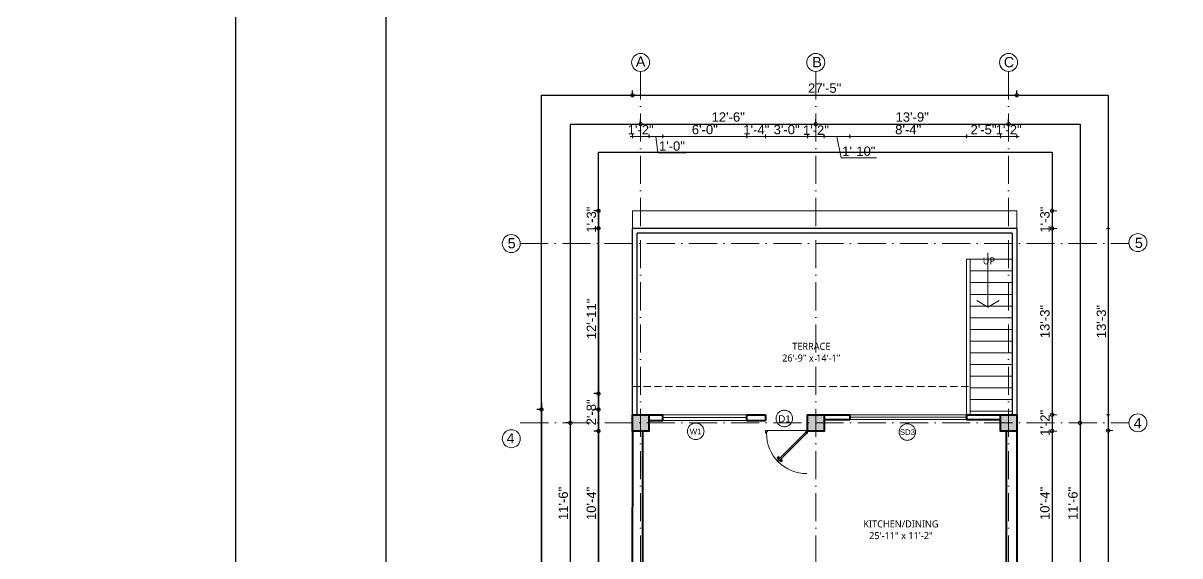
# Model space of a CAD drawing. Header units: inches. Extents: x -71 to 2682309, y -3332 to 801571.
# Drawn here: x 2667344 to 2668334, y 797635 to 798091 of the extents above; entities that cross this region are included whole.
import ezdxf

# ---------------------------------------------------------------- set-up
doc = ezdxf.new("R2010")
doc.units = ezdxf.units.IN
doc.header["$MEASUREMENT"] = 0
doc.header["$PDMODE"] = 99
for name, pattern in [('ACAD_ISO04W100', [30, 24, -3, 0, -3]), ('ACAD_ISO10W100', [18, 12, -3, 0, -3]), ('HIDDEN2', [0.1875, 0.125, -0.0625]), ('SOLID', [0])]:
    doc.linetypes.add(name, pattern=pattern)
for name, color, linetype, lineweight in [('BORDER', 5, 'Continuous', 60), ('CENTER  LINE RA', 10, 'ACAD_ISO04W100', 18), ('CONC. OUTLINE RA', 150, 'Continuous', 40), ('dimension EA', 251, 'Continuous', 5), ('ele 4', 114, 'Continuous', 9), ('ELE2 RA', 130, 'Continuous', 20), ('Hatch', 254, 'Continuous', 9), ('HATCH RA', 8, 'Continuous', 9), ('Overhang EA', 164, 'HIDDEN2', 5), ('PUERTAS', 7, 'Continuous', 13), ('STAIR PLAN AND ELEV RA', 124, 'Continuous', 20), ('TEXT RA', 254, 'Continuous', 20), ('TEXTURE EA', 8, 'ACAD_ISO10W100', 9), ('wall EA', 24, 'Continuous', 40), ('WALL__HALF_NEW', 42, 'Continuous', 30), ('Win EA', 114, 'Continuous', 5)]:
    doc.layers.add(name, color=color, linetype=linetype, lineweight=lineweight)
for name, color, linetype in [('HACTH', 7, 'Continuous'), ('lettring', 7, 'Continuous'), ('text EA', 7, 'Continuous')]:
    doc.layers.add(name, color=color, linetype=linetype)
doc.styles.add('DIM 8', font='arial.ttf', dxfattribs={"height": 8})
doc.styles.add('EAPL', font='arial.ttf', dxfattribs={"height": 8})
doc.styles.get("Standard").update_dxf_attribs({"font": 'arial.ttf'})
doc.dimstyles.new('Copy of DIM 8', dxfattribs={"dimtxt": 8, "dimasz": 1, "dimexe": 6, "dimexo": 18, "dimgap": 1.6875, "dimtad": 1, "dimdec": 0, "dimzin": 3, "dimdsep": 46, "dimlunit": 4, "dimtxsty": 'DIM 8', "dimblk": 'dot 2', "dimcen": 0.09375, "dimse1": 1, "dimse2": 1, "dimclrd": 1, "dimclre": 1, "dimclrt": 256, "dimadec": 0, "dimazin": 0, "dimtfac": 0.75, "dimtdec": 0, "dimtix": 1, "dimtmove": 1, "dimatfit": 3, "dimldrblk": 'DOT', "dimfxl": 1, "dimtolj": 1, "dimtzin": 0, "dimlwd": 9, "dimlwe": 9, "dimarcsym": 0})
doc.dimstyles.new('EA Copy of 1-8', dxfattribs={"dimtxt": 8, "dimasz": 6, "dimexe": 4, "dimexo": 6, "dimgap": 2, "dimtad": 1, "dimdec": 0, "dimzin": 0, "dimdsep": 46, "dimlunit": 3, "dimtxsty": 'EAPL', "dimblk": 'DOTSMALL', "dimcen": -0.09, "dimdle": 6, "dimclrd": 256, "dimclre": 256, "dimclrt": 256, "dimadec": 0, "dimazin": 0, "dimtfac": 8, "dimtdec": 0, "dimtix": 1, "dimtmove": 0, "dimatfit": 3, "dimldrblk": 'OPEN30', "dimfxl": 1, "dimfxlon": 1, "dimtolj": 1, "dimtzin": 0, "dimlwd": -1, "dimlwe": -1, "dimarcsym": 0})

# ---------------------------------------------------------------- blocks, each defined once
blk = doc.blocks.new('dot1')
at = {"layer": 'Hatch'}
h = blk.add_hatch(color=256, dxfattribs=at)
edge = h.paths.add_edge_path()
edge.add_arc((0, 0), 1, 0, 360)
for p, q in [((3, 0), (-3, 0)), ((0, 3), (0, -3))]:
    blk.add_line(p, q, dxfattribs=at)
blk.add_circle((0, 0), 1, dxfattribs=at)
blk = doc.blocks.new('dot 2')
at = {"layer": 'Hatch', "xscale": 0.5, "yscale": 0.5, "zscale": 0.5}
blk.add_blockref('dot1', (0, 0), dxfattribs=at)
blk = doc.blocks.new('*D1207')
at = {"layer": 'Defpoints', "color": 0, "transparency": 16777216}
for p in [(0, 797733.38), (0, 797733.38), (2670031.36, 797619.38)]:
    blk.add_point(p, dxfattribs=at)
at = {"layer": 'lettring', "color": 1, "lineweight": 9, "transparency": 16777216}
blk.add_line((0, 797620.38), (0, 797732.38), dxfattribs=at)
for p, rotation in [((0, 797733.38), 90), ((0, 797619.38), 270)]:
    blk.add_blockref('dot 2', p, dxfattribs=dict(at, rotation=rotation))
at = {"layer": 'lettring', "transparency": 16777216, "insert": (-5.77, 797676.38), "char_height": 8, "attachment_point": 5, "rotation": 90, "style": 'DIM 8'}
blk.add_mtext('\\A1;9\'-6"', dxfattribs=at)
blk = doc.blocks.new('_Dot')
at = {"color": 0, "linetype": 'ByBlock', "lineweight": -2}
blk.add_line((-0.5, 0), (-1, 0), dxfattribs=at)
at = {"color": 0, "linetype": 'ByBlock', "const_width": 0.5}
blk.add_lwpolyline([(-0.25, 0, 1), (0.25, 0, 1)], format="xyb", close=True, dxfattribs=at)
blk = doc.blocks.new('*D1208')
at = {"layer": 'Defpoints', "color": 0, "transparency": 16777216}
for p in [(0, 797847.38), (2670031.36, 797847.38), (0, 797733.38)]:
    blk.add_point(p, dxfattribs=at)
at = {"layer": 'lettring', "color": 1, "lineweight": 9, "transparency": 16777216}
blk.add_line((0, 797734.38), (0, 797846.38), dxfattribs=at)
for p, rotation in [((0, 797847.38), 90), ((0, 797733.38), 270)]:
    blk.add_blockref('dot 2', p, dxfattribs=dict(at, rotation=rotation))
at = {"layer": 'lettring', "transparency": 16777216, "insert": (-5.77, 797790.38), "char_height": 8, "attachment_point": 5, "rotation": 90, "style": 'DIM 8'}
blk.add_mtext('\\A1;9\'-6"', dxfattribs=at)
blk = doc.blocks.new('COLUMN')
at = {"layer": 'HACTH', "lineweight": 30, "transparency": 33554541}
h = blk.add_hatch(color=256, dxfattribs=at)
h.dxf.hatch_style = 1
h.paths.add_polyline_path([(2659104.19, 784576.38), (2659090.19, 784576.38), (2659090.19, 784562.38), (2659104.19, 784562.38)])
at = {"layer": 'CONC. OUTLINE RA'}
blk.add_lwpolyline([(2659090.19, 784576.38), (2659104.19, 784576.38), (2659104.19, 784562.38), (2659090.19, 784562.38)], close=True, dxfattribs=at)
blk = doc.blocks.new('3ft')
at = {"layer": 'PUERTAS', "color": 6}
for p, q in [((1.01, 2.52), (25.23, 26.74)), ((26.05, 25.92), (1.77, 1.64)), ((26.05, 25.92), (25.23, 26.74)), ((0, 2.4), (0, 0)), ((0.72, 2.4), (0, 2.4)), ((1.6, 0), (0, 0)), ((0.72, 1.52), (0.72, 2.44)), ((0.8, 1.52), (0.72, 1.52)), ((0.8, 1.52), (0.8, 2.41)), ((0.8, 1.2), (0.8, 1.52)), ((1.6, 1.2), (0.8, 1.2)), ((1.57, 1.84), (0.94, 2.47)), ((1.63, 1.89), (0.97, 2.55)), ((1.63, 1.89), (1.57, 1.84)), ((1.77, 1.64), (1.57, 1.84)), ((1.6, 0), (1.6, 1.2)), ((34.4, 0), (34.4, 1.2)), ((34.4, 1.2), (35.2, 1.2)), ((34.4, 0), (36, 0)), ((35.2, 1.2), (35.2, 2.4)), ((35.2, 2.4), (36, 2.4)), ((36, 0), (36, 2.4))]:
    blk.add_line(p, q, dxfattribs=at)
at = {"layer": 'PUERTAS', "color": 8}
for p, q in [((22.57, 24.94), (21.65, 25.68)), ((22.63, 24.99), (21.69, 25.75)), ((22.74, 25.1), (21.84, 25.9)), ((22.13, 26.28), (21.98, 26.13)), ((22.88, 25.24), (22.01, 26.06)), ((22.13, 26.28), (22.27, 26.42)), ((22.29, 26.41), (22.27, 26.42)), ((23.16, 25.52), (22.34, 26.39)), ((23.3, 25.66), (22.5, 26.56)), ((23.41, 25.77), (22.65, 26.71)), ((22.69, 24.32), (23.02, 24.83)), ((23.46, 25.83), (22.72, 26.75)), ((22.95, 24.96), (22.84, 25.07)), ((22.98, 24.99), (22.86, 25.1)), ((23.03, 25.04), (22.91, 25.15)), ((22.91, 24.53), (23.1, 24.91)), ((23.11, 25.12), (22.99, 25.23)), ((23.13, 24.76), (23.18, 24.99)), ((23.28, 25.3), (23.17, 25.41)), ((23.36, 25.37), (23.25, 25.49)), ((23.31, 24.94), (23.28, 25.08)), ((23.41, 25.43), (23.3, 25.54)), ((23.46, 25.09), (23.32, 25.13)), ((23.44, 25.45), (23.33, 25.56)), ((23.64, 25.27), (23.41, 25.22)), ((23.87, 25.49), (23.49, 25.3)), ((24.08, 25.71), (23.57, 25.38)), ((23.63, 23.38), (24.14, 23.72)), ((23.84, 23.6), (24.22, 23.79)), ((24.07, 23.82), (24.3, 23.88)), ((24.25, 24), (24.39, 23.97)), ((24.25, 23.26), (24.99, 22.34)), ((24.27, 23.64), (24.38, 23.53)), ((24.3, 23.67), (24.41, 23.56)), ((24.3, 23.32), (25.06, 22.38)), ((24.35, 23.72), (24.46, 23.61)), ((24.4, 24.15), (24.43, 24.01)), ((24.41, 23.43), (25.2, 22.53)), ((24.43, 23.8), (24.54, 23.69)), ((24.58, 24.33), (24.52, 24.1)), ((24.55, 23.57), (25.37, 22.7)), ((24.6, 23.97), (24.72, 23.86)), ((24.8, 24.56), (24.61, 24.18)), ((25.02, 24.77), (24.68, 24.26)), ((24.68, 24.05), (24.79, 23.94)), ((24.73, 24.1), (24.85, 23.99)), ((24.76, 24.13), (24.87, 24.02)), ((24.83, 23.85), (25.7, 23.03)), ((24.97, 23.99), (25.87, 23.2)), ((25.08, 24.1), (26.02, 23.34)), ((25.14, 24.15), (26.06, 23.41)), ((25.58, 22.82), (25.43, 22.67)), ((25.58, 22.82), (25.73, 22.97)), ((25.72, 22.98), (25.73, 22.97)), ((0, 0), (36, 0))]:
    blk.add_line(p, q, dxfattribs=at)
at = {"layer": 'PUERTAS', "color": 1}
for p, q in [((21.67, 25.73), (22.17, 26.23)), ((22.49, 24.95), (21.67, 25.61)), ((21.7, 25.82), (22.14, 26.26)), ((21.73, 25.79), (21.7, 25.82)), ((22.58, 26.7), (22.14, 26.26)), ((22.67, 26.73), (22.17, 26.23)), ((22.61, 26.67), (22.58, 26.7)), ((22.6, 24.96), (23.02, 25.38)), ((22.61, 24.25), (22.92, 24.72)), ((22.62, 24.13), (22.61, 24.14)), ((22.7, 25.07), (22.71, 25.06)), ((23.45, 25.91), (22.79, 26.73)), ((22.82, 25.06), (23.08, 25.32)), ((22.94, 24.95), (22.83, 25.07)), ((22.92, 24.72), (22.92, 24.72)), ((22.93, 24.94), (23.19, 25.21)), ((22.93, 24.84), (22.93, 24.83)), ((23.44, 25.81), (23.02, 25.38)), ((23.34, 25.58), (23.08, 25.32)), ((23.46, 25.47), (23.19, 25.21)), ((23.33, 25.7), (23.34, 25.69)), ((23.45, 25.46), (23.33, 25.57)), ((23.44, 23.31), (23.45, 23.3)), ((23.56, 23.3), (24.03, 23.61)), ((23.57, 25.47), (23.57, 25.47)), ((24.15, 25.79), (23.68, 25.48)), ((23.68, 25.48), (23.68, 25.48)), ((24.03, 23.61), (24.03, 23.62)), ((24.14, 23.62), (24.14, 23.62)), ((24.25, 23.62), (24.51, 23.89)), ((24.27, 25.78), (24.26, 25.79)), ((24.26, 23.29), (24.69, 23.71)), ((24.26, 23.63), (24.37, 23.52)), ((24.26, 23.18), (24.92, 22.37)), ((24.37, 23.52), (24.63, 23.77)), ((24.37, 23.4), (24.37, 23.4)), ((24.78, 24.15), (24.51, 23.89)), ((24.89, 24.03), (24.63, 23.77)), ((25.11, 24.14), (24.69, 23.71)), ((24.77, 24.14), (24.88, 24.03)), ((24.79, 24.38), (24.78, 24.37)), ((24.78, 24.26), (24.78, 24.26)), ((25.1, 24.84), (24.79, 24.38)), ((25, 24.03), (25, 24.03)), ((25.04, 22.36), (25.54, 22.86)), ((25.09, 24.96), (25.1, 24.95)), ((25.1, 22.42), (25.13, 22.39)), ((25.13, 22.39), (25.57, 22.83)), ((25.22, 24.14), (26.03, 23.48)), ((26.04, 23.37), (25.54, 22.86)), ((26.01, 23.27), (25.57, 22.83)), ((25.98, 23.3), (26.01, 23.27))]:
    blk.add_line(p, q, dxfattribs=at)
at = {"layer": 'PUERTAS', "color": 2}
for p, q in [((21.99, 26.11), (21.98, 26.13)), ((25.42, 22.68), (25.43, 22.67))]:
    blk.add_line(p, q, dxfattribs=at)
at = {"layer": 'PUERTAS', "color": 6}
for radius in [0.155, 0.0752]:
    blk.add_circle((0.82, 2.56), radius, dxfattribs=at)
blk.add_arc((0.82, 2.56), 34.38, 359.72845, 90.03333, dxfattribs=at)
at = {"layer": 'PUERTAS', "color": 1}
for centre, start, end in [((22.54, 25.01), 231.07637, 315), ((22.67, 24.2), 135, 225), ((22.73, 26.68), 38.92363, 135), ((22.77, 25.12), 225, 315), ((22.99, 24.89), 135, 219.74275), ((22.87, 24.78), 315, 39.74275), ((23.28, 25.63), 315, 45), ((23.39, 25.86), 315, 38.92363), ((23.51, 23.36), 225, 315), ((23.51, 25.41), 50.25725, 135), ((23.62, 25.53), 230.25725, 315), ((24.09, 23.56), 50.25725, 135), ((24.2, 23.68), 230.25725, 315), ((24.2, 25.73), 45, 135), ((24.32, 23.23), 135, 218.92363), ((24.42, 23.46), 135, 225), ((24.84, 24.31), 135, 219.74275), ((24.72, 24.21), 315, 39.74275), ((24.94, 23.98), 45, 135), ((24.98, 22.42), 218.92363, 315), ((25.04, 24.89), 315, 45), ((25.17, 24.08), 51.07637, 135), ((25.98, 23.42), 315, 51.07637)]:
    blk.add_arc(centre, 0.08, start, end, dxfattribs=at)
blk = doc.blocks.new('*U327')
at = {"color": 3, "xscale": -1}
blk.add_blockref('3ft', (42, 0), dxfattribs=at)
blk = doc.blocks.new('_DotSmall')
at = {"color": 0, "linetype": 'ByBlock', "const_width": 0.5}
blk.add_lwpolyline([(-0.0625, 0, 1), (0.0625, 0, 1)], format="xyb", close=True, dxfattribs=at)
blk = doc.blocks.new('*D1297')
at = {"layer": 'Defpoints', "color": 0, "transparency": 16777216}
for p in [(2668194.31, 797748.51), (2668194.31, 797610.51), (2668248.45, 797610.51)]:
    blk.add_point(p, dxfattribs=at)
at = {"layer": 'dimension EA', "transparency": 16777216}
for p, q in [((2668248.45, 797754.51), (2668248.45, 797604.51)), ((2668247.45, 797748.51), (2668252.45, 797748.51)), ((2668247.45, 797610.51), (2668252.45, 797610.51))]:
    blk.add_line(p, q, dxfattribs=at)
at = {"layer": 'dimension EA', "transparency": 16777216, "xscale": 6, "yscale": 6, "zscale": 6}
for p, rotation in [((2668248.45, 797748.51), 90), ((2668248.45, 797610.51), 270)]:
    blk.add_blockref('_DotSmall', p, dxfattribs=dict(at, rotation=rotation))
at = {"layer": 'dimension EA', "transparency": 16777216, "insert": (2668242.36, 797679.51), "char_height": 8, "attachment_point": 5, "rotation": 90, "style": 'EAPL'}
blk.add_mtext('\\A1;11\'-6"', dxfattribs=at)
blk = doc.blocks.new('_Open30')
at = {"color": 0, "linetype": 'ByBlock', "lineweight": -2}
for p, q in [((-1, 0.27), (0, 0)), ((0, 0), (-1, -0.27)), ((0, 0), (-1, 0))]:
    blk.add_line(p, q, dxfattribs=at)
blk = doc.blocks.new('*D1287')
at = {"layer": 'Defpoints', "color": 0, "transparency": 16777216}
for p in [(2668194.31, 797741.95), (2668194.31, 797304.58), (2668272.45, 797304.58)]:
    blk.add_point(p, dxfattribs=at)
at = {"layer": 'dimension EA', "transparency": 16777216}
for p, q in [((2668272.45, 797747.95), (2668272.45, 797298.58)), ((2668271.45, 797741.95), (2668276.45, 797741.95)), ((2668271.45, 797304.58), (2668276.45, 797304.58))]:
    blk.add_line(p, q, dxfattribs=at)
at = {"layer": 'dimension EA', "transparency": 16777216, "xscale": 6, "yscale": 6, "zscale": 6}
for p, rotation in [((2668272.45, 797741.95), 90), ((2668272.45, 797304.58), 270)]:
    blk.add_blockref('_DotSmall', p, dxfattribs=dict(at, rotation=rotation))
at = {"layer": 'dimension EA', "transparency": 16777216, "insert": (2668266.36, 797523.26), "char_height": 8, "attachment_point": 5, "rotation": 90, "style": 'EAPL'}
blk.add_mtext('\\A1;36\'-5"', dxfattribs=at)
blk = doc.blocks.new('*D1290')
at = {"layer": 'Defpoints', "color": 0, "transparency": 16777216}
for p in [(2668194.31, 797929.98), (2668194.31, 797914.95), (2668224.44, 797914.95)]:
    blk.add_point(p, dxfattribs=at)
at = {"layer": 'dimension EA', "transparency": 16777216}
for p, q in [((2668224.44, 797929.98), (2668224.44, 797935.98)), ((2668223.44, 797929.98), (2668228.44, 797929.98)), ((2668224.44, 797929.98), (2668224.44, 797914.95)), ((2668223.44, 797914.95), (2668228.44, 797914.95)), ((2668224.44, 797914.95), (2668224.44, 797908.95))]:
    blk.add_line(p, q, dxfattribs=at)
at = {"layer": 'dimension EA', "transparency": 16777216, "xscale": 6, "yscale": 6, "zscale": 6}
for p, rotation in [((2668224.44, 797929.98), 270), ((2668224.44, 797914.95), 90)]:
    blk.add_blockref('_DotSmall', p, dxfattribs=dict(at, rotation=rotation))
at = {"layer": 'dimension EA', "transparency": 16777216, "insert": (2668218.36, 797922.46), "char_height": 8, "attachment_point": 5, "rotation": 90, "style": 'EAPL'}
blk.add_mtext('\\A1;1\'-3"', dxfattribs=at)
blk = doc.blocks.new('*D1291')
at = {"layer": 'Defpoints', "color": 0, "transparency": 16777216}
for p in [(2668194.31, 797914.95), (2668194.31, 797755.51), (2668224.45, 797755.51)]:
    blk.add_point(p, dxfattribs=at)
at = {"layer": 'dimension EA', "transparency": 16777216}
for p, q in [((2668224.45, 797920.95), (2668224.45, 797749.51)), ((2668223.45, 797914.95), (2668228.45, 797914.95)), ((2668223.45, 797755.51), (2668228.45, 797755.51))]:
    blk.add_line(p, q, dxfattribs=at)
at = {"layer": 'dimension EA', "transparency": 16777216, "xscale": 6, "yscale": 6, "zscale": 6}
for p, rotation in [((2668224.45, 797914.95), 90), ((2668224.45, 797755.51), 270)]:
    blk.add_blockref('_DotSmall', p, dxfattribs=dict(at, rotation=rotation))
at = {"layer": 'dimension EA', "transparency": 16777216, "insert": (2668218.36, 797835.23), "char_height": 8, "attachment_point": 5, "rotation": 90, "style": 'EAPL'}
blk.add_mtext('\\A1;13\'-3"', dxfattribs=at)
blk = doc.blocks.new('*D1292')
at = {"layer": 'Defpoints', "color": 0, "transparency": 16777216}
for p in [(2668194.31, 797755.51), (2668194.31, 797741.51), (2668224.44, 797741.51)]:
    blk.add_point(p, dxfattribs=at)
at = {"layer": 'dimension EA', "transparency": 16777216}
for p, q in [((2668223.44, 797755.51), (2668228.44, 797755.51)), ((2668224.44, 797755.51), (2668224.44, 797761.51)), ((2668224.44, 797755.51), (2668224.44, 797741.51)), ((2668223.44, 797741.51), (2668228.44, 797741.51)), ((2668224.44, 797741.51), (2668224.44, 797735.51))]:
    blk.add_line(p, q, dxfattribs=at)
at = {"layer": 'dimension EA', "transparency": 16777216, "xscale": 6, "yscale": 6, "zscale": 6}
for p, rotation in [((2668224.44, 797755.51), 270), ((2668224.44, 797741.51), 90)]:
    blk.add_blockref('_DotSmall', p, dxfattribs=dict(at, rotation=rotation))
at = {"layer": 'dimension EA', "transparency": 16777216, "insert": (2668218.43, 797748.51), "char_height": 8, "attachment_point": 5, "rotation": 90, "style": 'EAPL'}
blk.add_mtext('\\A1;1\'-2"', dxfattribs=at)
blk = doc.blocks.new('*D1293')
at = {"layer": 'Defpoints', "color": 0, "transparency": 16777216}
for p in [(2668194.31, 797741.51), (2668194.31, 797617.51), (2668224.44, 797617.51)]:
    blk.add_point(p, dxfattribs=at)
at = {"layer": 'dimension EA', "transparency": 16777216}
for p, q in [((2668224.44, 797747.51), (2668224.44, 797611.51)), ((2668223.44, 797741.51), (2668228.44, 797741.51)), ((2668223.44, 797617.51), (2668228.44, 797617.51))]:
    blk.add_line(p, q, dxfattribs=at)
at = {"layer": 'dimension EA', "transparency": 16777216, "xscale": 6, "yscale": 6, "zscale": 6}
for p, rotation in [((2668224.44, 797741.51), 90), ((2668224.44, 797617.51), 270)]:
    blk.add_blockref('_DotSmall', p, dxfattribs=dict(at, rotation=rotation))
at = {"layer": 'dimension EA', "transparency": 16777216, "insert": (2668218.36, 797679.51), "char_height": 8, "attachment_point": 5, "rotation": 90, "style": 'EAPL'}
blk.add_mtext('\\A1;10\'-4"', dxfattribs=at)
blk = doc.blocks.new('*D1278')
at = {"layer": 'Defpoints', "color": 0, "transparency": 16777216}
for p in [(2668194.31, 798028.88), (2667865.41, 797996.72), (2668194.31, 797996.72)]:
    blk.add_point(p, dxfattribs=at)
at = {"layer": 'lettring', "transparency": 16777216}
for p, q in [((2667865.41, 798027.88), (2667865.41, 798032.88)), ((2668194.31, 798027.88), (2668194.31, 798032.88)), ((2667859.41, 798028.88), (2668200.31, 798028.88))]:
    blk.add_line(p, q, dxfattribs=at)
at = {"layer": 'lettring', "transparency": 16777216, "xscale": 6, "yscale": 6, "zscale": 6, "rotation": 180}
blk.add_blockref('_DotSmall', (2667865.41, 798028.88), dxfattribs=at)
at = {"layer": 'lettring', "transparency": 16777216, "xscale": 6, "yscale": 6, "zscale": 6}
blk.add_blockref('_DotSmall', (2668194.31, 798028.88), dxfattribs=at)
at = {"layer": 'lettring', "transparency": 16777216, "insert": (2668029.86, 798034.97), "char_height": 8, "attachment_point": 5, "style": 'EAPL'}
blk.add_mtext('\\A1;27\'-5"', dxfattribs=at)
blk = doc.blocks.new('*D1299')
at = {"layer": 'Defpoints', "color": 0, "transparency": 16777216}
for p in [(2667872.37, 798004.14), (2668022.27, 798004.14), (2668022.27, 798004.14)]:
    blk.add_point(p, dxfattribs=at)
at = {"layer": 'lettring', "transparency": 16777216}
for p, q in [((2667866.37, 798004.14), (2668028.27, 798004.14)), ((2667872.37, 798004.14), (2667872.37, 798008.14)), ((2668022.27, 798004.14), (2668022.27, 798008.14))]:
    blk.add_line(p, q, dxfattribs=at)
at = {"layer": 'lettring', "transparency": 16777216, "xscale": 6, "yscale": 6, "zscale": 6, "rotation": 180}
blk.add_blockref('_DotSmall', (2667872.37, 798004.14), dxfattribs=at)
at = {"layer": 'lettring', "transparency": 16777216, "xscale": 6, "yscale": 6, "zscale": 6}
blk.add_blockref('_DotSmall', (2668022.27, 798004.14), dxfattribs=at)
at = {"layer": 'lettring', "transparency": 16777216, "insert": (2667947.32, 798010.23), "char_height": 8, "attachment_point": 5, "style": 'EAPL'}
blk.add_mtext('\\A1;12\'-6"', dxfattribs=at)
blk = doc.blocks.new('*D1300')
at = {"layer": 'Defpoints', "color": 0, "transparency": 16777216}
for p in [(2668022.27, 798004.14), (2668187.27, 798004.14), (2668187.27, 798004.14)]:
    blk.add_point(p, dxfattribs=at)
at = {"layer": 'lettring', "transparency": 16777216}
for p, q in [((2668016.27, 798004.14), (2668193.27, 798004.14)), ((2668022.27, 798004.14), (2668022.27, 798008.14)), ((2668187.27, 798004.14), (2668187.27, 798008.14))]:
    blk.add_line(p, q, dxfattribs=at)
at = {"layer": 'lettring', "transparency": 16777216, "xscale": 6, "yscale": 6, "zscale": 6, "rotation": 180}
blk.add_blockref('_DotSmall', (2668022.27, 798004.14), dxfattribs=at)
at = {"layer": 'lettring', "transparency": 16777216, "xscale": 6, "yscale": 6, "zscale": 6}
blk.add_blockref('_DotSmall', (2668187.27, 798004.14), dxfattribs=at)
at = {"layer": 'lettring', "transparency": 16777216, "insert": (2668104.77, 798010.23), "char_height": 8, "attachment_point": 5, "style": 'EAPL'}
blk.add_mtext('\\A1;13\'-9"', dxfattribs=at)
blk = doc.blocks.new('*D1301')
at = {"layer": 'Defpoints', "color": 0, "transparency": 16777216}
for p in [(2667865.41, 797929.98), (2667836.29, 797914.95), (2667865.37, 797914.95)]:
    blk.add_point(p, dxfattribs=at)
at = {"layer": 'lettring', "transparency": 16777216}
for p, q in [((2667836.29, 797929.98), (2667836.29, 797935.98)), ((2667837.29, 797929.98), (2667832.29, 797929.98)), ((2667836.29, 797929.98), (2667836.29, 797914.95)), ((2667837.29, 797914.95), (2667832.29, 797914.95)), ((2667836.29, 797914.95), (2667836.29, 797908.95))]:
    blk.add_line(p, q, dxfattribs=at)
at = {"layer": 'lettring', "transparency": 16777216, "xscale": 6, "yscale": 6, "zscale": 6}
for p, rotation in [((2667836.29, 797929.98), 270), ((2667836.29, 797914.95), 90)]:
    blk.add_blockref('_DotSmall', p, dxfattribs=dict(at, rotation=rotation))
at = {"layer": 'lettring', "transparency": 16777216, "insert": (2667830.21, 797922.46), "char_height": 8, "attachment_point": 5, "rotation": 90, "style": 'EAPL'}
blk.add_mtext('\\A1;1\'-3"', dxfattribs=at)
blk = doc.blocks.new('*D1302')
at = {"layer": 'Defpoints', "color": 0, "transparency": 16777216}
for p in [(2667865.37, 797914.95), (2667836.29, 797759.95), (2667865.37, 797759.95)]:
    blk.add_point(p, dxfattribs=at)
at = {"layer": 'lettring', "transparency": 16777216}
for p, q in [((2667836.29, 797920.95), (2667836.29, 797753.95)), ((2667837.29, 797914.95), (2667832.29, 797914.95)), ((2667837.29, 797759.95), (2667832.29, 797759.95))]:
    blk.add_line(p, q, dxfattribs=at)
at = {"layer": 'lettring', "transparency": 16777216, "xscale": 6, "yscale": 6, "zscale": 6}
for p, rotation in [((2667836.29, 797914.95), 90), ((2667836.29, 797759.95), 270)]:
    blk.add_blockref('_DotSmall', p, dxfattribs=dict(at, rotation=rotation))
at = {"layer": 'lettring', "transparency": 16777216, "insert": (2667830.28, 797837.45), "char_height": 8, "attachment_point": 5, "rotation": 90, "style": 'EAPL'}
blk.add_mtext('\\A1;12\'-11"', dxfattribs=at)
blk = doc.blocks.new('*D1303')
at = {"layer": 'Defpoints', "color": 0, "transparency": 16777216}
for p in [(2667865.37, 797773.51), (2667836.29, 797741.51), (2667865.37, 797741.51)]:
    blk.add_point(p, dxfattribs=at)
at = {"layer": 'lettring', "transparency": 16777216}
for p, q in [((2667837.29, 797773.51), (2667832.29, 797773.51)), ((2667836.29, 797779.51), (2667836.29, 797735.51)), ((2667837.29, 797741.51), (2667832.29, 797741.51))]:
    blk.add_line(p, q, dxfattribs=at)
at = {"layer": 'lettring', "transparency": 16777216, "xscale": 6, "yscale": 6, "zscale": 6}
for p, rotation in [((2667836.29, 797773.51), 90), ((2667836.29, 797741.51), 270)]:
    blk.add_blockref('_DotSmall', p, dxfattribs=dict(at, rotation=rotation))
at = {"layer": 'lettring', "transparency": 16777216, "insert": (2667830.21, 797757.51), "char_height": 8, "attachment_point": 5, "rotation": 90, "style": 'EAPL'}
blk.add_mtext('\\A1;2\'-8"', dxfattribs=at)
blk = doc.blocks.new('*D1304')
at = {"layer": 'Defpoints', "color": 0, "transparency": 16777216}
for p in [(2667865.37, 797741.51), (2667836.29, 797617.51), (2667865.37, 797617.51)]:
    blk.add_point(p, dxfattribs=at)
at = {"layer": 'lettring', "transparency": 16777216}
for p, q in [((2667836.29, 797747.51), (2667836.29, 797611.51)), ((2667837.29, 797741.51), (2667832.29, 797741.51)), ((2667837.29, 797617.51), (2667832.29, 797617.51))]:
    blk.add_line(p, q, dxfattribs=at)
at = {"layer": 'lettring', "transparency": 16777216, "xscale": 6, "yscale": 6, "zscale": 6}
for p, rotation in [((2667836.29, 797741.51), 90), ((2667836.29, 797617.51), 270)]:
    blk.add_blockref('_DotSmall', p, dxfattribs=dict(at, rotation=rotation))
at = {"layer": 'lettring', "transparency": 16777216, "insert": (2667830.21, 797679.51), "char_height": 8, "attachment_point": 5, "rotation": 90, "style": 'EAPL'}
blk.add_mtext('\\A1;10\'-4"', dxfattribs=at)
blk = doc.blocks.new('*D1309')
at = {"layer": 'Defpoints', "color": 0, "transparency": 16777216}
for p in [(2667812.29, 797748.51), (2667872.37, 797748.51), (2667872.37, 797610.51)]:
    blk.add_point(p, dxfattribs=at)
at = {"layer": 'lettring', "transparency": 16777216}
for p, q in [((2667812.29, 797604.51), (2667812.29, 797754.51)), ((2667813.29, 797748.51), (2667808.29, 797748.51)), ((2667813.29, 797610.51), (2667808.29, 797610.51))]:
    blk.add_line(p, q, dxfattribs=at)
at = {"layer": 'lettring', "transparency": 16777216, "xscale": 6, "yscale": 6, "zscale": 6}
for p, rotation in [((2667812.29, 797748.51), 90), ((2667812.29, 797610.51), 270)]:
    blk.add_blockref('_DotSmall', p, dxfattribs=dict(at, rotation=rotation))
at = {"layer": 'lettring', "transparency": 16777216, "insert": (2667806.21, 797679.51), "char_height": 8, "attachment_point": 5, "rotation": 90, "style": 'EAPL'}
blk.add_mtext('\\A1;11\'-6"', dxfattribs=at)
blk = doc.blocks.new('*D1289')
at = {"layer": 'Defpoints', "color": 0, "transparency": 16777216}
for p in [(2667865.37, 797759.95), (2667787.55, 797434.45), (2667865.37, 797434.45)]:
    blk.add_point(p, dxfattribs=at)
at = {"layer": 'lettring', "transparency": 16777216}
for p, q in [((2667787.55, 797765.95), (2667787.55, 797428.45)), ((2667788.55, 797759.95), (2667783.55, 797759.95)), ((2667788.55, 797434.45), (2667783.55, 797434.45))]:
    blk.add_line(p, q, dxfattribs=at)
at = {"layer": 'lettring', "transparency": 16777216, "xscale": 6, "yscale": 6, "zscale": 6}
for p, rotation in [((2667787.55, 797759.95), 90), ((2667787.55, 797434.45), 270)]:
    blk.add_blockref('_DotSmall', p, dxfattribs=dict(at, rotation=rotation))
at = {"layer": 'lettring', "transparency": 16777216, "insert": (2667781.54, 797597.2), "char_height": 8, "attachment_point": 5, "rotation": 90, "style": 'EAPL'}
blk.add_mtext('\\A1;27\'-2"', dxfattribs=at)
blk = doc.blocks.new('*D1310')
at = {"layer": 'Defpoints', "color": 0, "transparency": 16777216}
for p in [(2668194.35, 797914.95), (2668194.35, 797755.51), (2668272.45, 797755.51)]:
    blk.add_point(p, dxfattribs=at)
at = {"layer": 'lettring', "color": 1, "lineweight": 9, "transparency": 16777216}
blk.add_line((2668272.45, 797913.95), (2668272.45, 797756.51), dxfattribs=at)
for p, rotation in [((2668272.45, 797914.95), 90), ((2668272.45, 797755.51), 270)]:
    blk.add_blockref('dot 2', p, dxfattribs=dict(at, rotation=rotation))
at = {"layer": 'lettring', "transparency": 16777216, "insert": (2668266.67, 797835.23), "char_height": 8, "attachment_point": 5, "rotation": 90, "style": 'DIM 8'}
blk.add_mtext('\\A1;13\'-3"', dxfattribs=at)
blk = doc.blocks.new('*D1667')
at = {"layer": 'Defpoints', "color": 0, "transparency": 16777216}
for p in [(2667879.55, 797993.71), (2667865.37, 797755.51), (2667879.55, 797755.51)]:
    blk.add_point(p, dxfattribs=at)
at = {"layer": 'lettring', "color": 1, "lineweight": 9, "transparency": 16777216}
for p, q in [((2667864.37, 797993.71), (2667863.37, 797993.71)), ((2667865.37, 797993.71), (2667879.55, 797993.71)), ((2667880.55, 797993.71), (2667881.55, 797993.71))]:
    blk.add_line(p, q, dxfattribs=at)
blk.add_blockref('dot 2', (2667865.37, 797993.71), dxfattribs=at)
at = {"layer": 'lettring', "color": 1, "lineweight": 9, "transparency": 16777216, "rotation": 180}
blk.add_blockref('dot 2', (2667879.55, 797993.71), dxfattribs=at)
at = {"layer": 'lettring', "transparency": 16777216, "insert": (2667872.46, 797999.41), "char_height": 8, "attachment_point": 5, "style": 'DIM 8'}
blk.add_mtext('\\A1;1\'-2"', dxfattribs=at)
blk = doc.blocks.new('*D1668')
at = {"layer": 'Defpoints', "color": 0, "transparency": 16777216}
for p in [(2667891.31, 797993.71), (2667879.55, 797755.51), (2667891.31, 797755.51)]:
    blk.add_point(p, dxfattribs=at)
at = {"layer": 'lettring', "color": 1, "lineweight": 9, "transparency": 16777216}
for p, q in [((2667880.55, 797993.71), (2667890.31, 797993.71)), ((2667885.43, 797993.71), (2667887.18, 797979.64)), ((2667887.18, 797979.64), (2667911.07, 797979.64))]:
    blk.add_line(p, q, dxfattribs=at)
at = {"layer": 'lettring', "color": 1, "lineweight": 9, "transparency": 16777216, "rotation": 180}
blk.add_blockref('dot 2', (2667879.55, 797993.71), dxfattribs=at)
at = {"layer": 'lettring', "color": 1, "lineweight": 9, "transparency": 16777216}
blk.add_blockref('dot 2', (2667891.31, 797993.71), dxfattribs=at)
at = {"layer": 'lettring', "transparency": 16777216, "insert": (2667899.13, 797985.41), "char_height": 8, "attachment_point": 5, "style": 'DIM 8'}
blk.add_mtext('\\A1;1\'-0"', dxfattribs=at)
blk = doc.blocks.new('*D1669')
at = {"layer": 'Defpoints', "color": 0, "transparency": 16777216}
for p in [(2667963.31, 797993.71), (2667891.31, 797755.51), (2667963.31, 797755.51)]:
    blk.add_point(p, dxfattribs=at)
at = {"layer": 'lettring', "color": 1, "lineweight": 9, "transparency": 16777216}
blk.add_line((2667892.31, 797993.71), (2667962.31, 797993.71), dxfattribs=at)
at = {"layer": 'lettring', "color": 1, "lineweight": 9, "transparency": 16777216, "rotation": 180}
blk.add_blockref('dot 2', (2667891.31, 797993.71), dxfattribs=at)
at = {"layer": 'lettring', "color": 1, "lineweight": 9, "transparency": 16777216}
blk.add_blockref('dot 2', (2667963.31, 797993.71), dxfattribs=at)
at = {"layer": 'lettring', "transparency": 16777216, "insert": (2667927.31, 797999.48), "char_height": 8, "attachment_point": 5, "style": 'DIM 8'}
blk.add_mtext('\\A1;6\'-0"', dxfattribs=at)
blk = doc.blocks.new('*D1670')
at = {"layer": 'Defpoints', "color": 0, "transparency": 16777216}
for p in [(2667979.31, 797993.71), (2667963.31, 797755.51), (2667979.31, 797741.95)]:
    blk.add_point(p, dxfattribs=at)
at = {"layer": 'lettring', "color": 1, "lineweight": 9, "transparency": 16777216}
for p, q in [((2667962.31, 797993.71), (2667961.31, 797993.71)), ((2667963.31, 797993.71), (2667979.31, 797993.71)), ((2667980.31, 797993.71), (2667981.31, 797993.71))]:
    blk.add_line(p, q, dxfattribs=at)
blk.add_blockref('dot 2', (2667963.31, 797993.71), dxfattribs=at)
at = {"layer": 'lettring', "color": 1, "lineweight": 9, "transparency": 16777216, "rotation": 180}
blk.add_blockref('dot 2', (2667979.31, 797993.71), dxfattribs=at)
at = {"layer": 'lettring', "transparency": 16777216, "insert": (2667971.31, 797999.41), "char_height": 8, "attachment_point": 5, "style": 'DIM 8'}
blk.add_mtext('\\A1;1\'-4"', dxfattribs=at)
blk = doc.blocks.new('*D1671')
at = {"layer": 'Defpoints', "color": 0, "transparency": 16777216}
for p in [(2668015.3, 797993.71), (2668015.3, 797755.51), (2667979.31, 797741.95)]:
    blk.add_point(p, dxfattribs=at)
at = {"layer": 'lettring', "color": 1, "lineweight": 9, "transparency": 16777216}
blk.add_line((2667980.31, 797993.71), (2668014.3, 797993.71), dxfattribs=at)
at = {"layer": 'lettring', "color": 1, "lineweight": 9, "transparency": 16777216, "rotation": 180}
blk.add_blockref('dot 2', (2667979.31, 797993.71), dxfattribs=at)
at = {"layer": 'lettring', "color": 1, "lineweight": 9, "transparency": 16777216}
blk.add_blockref('dot 2', (2668015.3, 797993.71), dxfattribs=at)
at = {"layer": 'lettring', "transparency": 16777216, "insert": (2667997.3, 797999.48), "char_height": 8, "attachment_point": 5, "style": 'DIM 8'}
blk.add_mtext('\\A1;3\'-0"', dxfattribs=at)
blk = doc.blocks.new('*D1672')
at = {"layer": 'Defpoints', "color": 0, "transparency": 16777216}
for p in [(2668029.31, 797993.71), (2668015.3, 797755.51), (2668029.31, 797755.51)]:
    blk.add_point(p, dxfattribs=at)
at = {"layer": 'lettring', "color": 1, "lineweight": 9, "transparency": 16777216}
blk.add_line((2668016.3, 797993.71), (2668028.31, 797993.71), dxfattribs=at)
at = {"layer": 'lettring', "color": 1, "lineweight": 9, "transparency": 16777216, "rotation": 180}
blk.add_blockref('dot 2', (2668015.3, 797993.71), dxfattribs=at)
at = {"layer": 'lettring', "color": 1, "lineweight": 9, "transparency": 16777216}
blk.add_blockref('dot 2', (2668029.31, 797993.71), dxfattribs=at)
at = {"layer": 'lettring', "transparency": 16777216, "insert": (2668022.38, 797999.04), "char_height": 8, "attachment_point": 5, "style": 'DIM 8'}
blk.add_mtext('\\A1;1\'-2"', dxfattribs=at)
blk = doc.blocks.new('*D1673')
at = {"layer": 'Defpoints', "color": 0, "transparency": 16777216}
for p in [(2668051.34, 797993.71), (2668029.31, 797755.51), (2668051.34, 797755.51)]:
    blk.add_point(p, dxfattribs=at)
at = {"layer": 'lettring', "color": 1, "lineweight": 9, "transparency": 16777216}
for p, q in [((2668030.31, 797993.71), (2668050.34, 797993.71)), ((2668040.32, 797993.71), (2668044.05, 797975.23)), ((2668044.05, 797975.23), (2668074.16, 797975.23))]:
    blk.add_line(p, q, dxfattribs=at)
at = {"layer": 'lettring', "color": 1, "lineweight": 9, "transparency": 16777216, "rotation": 180}
blk.add_blockref('dot 2', (2668029.31, 797993.71), dxfattribs=at)
at = {"layer": 'lettring', "color": 1, "lineweight": 9, "transparency": 16777216}
blk.add_blockref('dot 2', (2668051.34, 797993.71), dxfattribs=at)
at = {"layer": 'lettring', "transparency": 16777216, "insert": (2668059.1, 797981), "char_height": 8, "attachment_point": 5, "style": 'DIM 8'}
blk.add_mtext('\\A1;1\'-10"', dxfattribs=at)
blk = doc.blocks.new('*D1674')
at = {"layer": 'Defpoints', "color": 0, "transparency": 16777216}
for p in [(2668151.34, 797993.71), (2668051.34, 797755.51), (2668151.34, 797755.51)]:
    blk.add_point(p, dxfattribs=at)
at = {"layer": 'lettring', "color": 1, "lineweight": 9, "transparency": 16777216}
blk.add_line((2668052.34, 797993.71), (2668150.34, 797993.71), dxfattribs=at)
at = {"layer": 'lettring', "color": 1, "lineweight": 9, "transparency": 16777216, "rotation": 180}
blk.add_blockref('dot 2', (2668051.34, 797993.71), dxfattribs=at)
at = {"layer": 'lettring', "color": 1, "lineweight": 9, "transparency": 16777216}
blk.add_blockref('dot 2', (2668151.34, 797993.71), dxfattribs=at)
at = {"layer": 'lettring', "transparency": 16777216, "insert": (2668101.34, 797999.48), "char_height": 8, "attachment_point": 5, "style": 'DIM 8'}
blk.add_mtext('\\A1;8\'-4"', dxfattribs=at)
blk = doc.blocks.new('*D1675')
at = {"layer": 'Defpoints', "color": 0, "transparency": 16777216}
for p in [(2668180.31, 797993.71), (2668151.34, 797755.51), (2668180.31, 797755.51)]:
    blk.add_point(p, dxfattribs=at)
at = {"layer": 'lettring', "color": 1, "lineweight": 9, "transparency": 16777216}
blk.add_line((2668152.34, 797993.71), (2668179.31, 797993.71), dxfattribs=at)
at = {"layer": 'lettring', "color": 1, "lineweight": 9, "transparency": 16777216, "rotation": 180}
blk.add_blockref('dot 2', (2668151.34, 797993.71), dxfattribs=at)
at = {"layer": 'lettring', "color": 1, "lineweight": 9, "transparency": 16777216}
blk.add_blockref('dot 2', (2668180.31, 797993.71), dxfattribs=at)
at = {"layer": 'lettring', "transparency": 16777216, "insert": (2668165.82, 797999.48), "char_height": 8, "attachment_point": 5, "style": 'DIM 8'}
blk.add_mtext('\\A1;2\'-5"', dxfattribs=at)
blk = doc.blocks.new('*D1676')
at = {"layer": 'Defpoints', "color": 0, "transparency": 16777216}
for p in [(2668194.31, 797993.71), (2668180.31, 797755.51), (2668194.31, 797741.95)]:
    blk.add_point(p, dxfattribs=at)
at = {"layer": 'lettring', "color": 1, "lineweight": 9, "transparency": 16777216}
for p, q in [((2668179.31, 797993.71), (2668178.31, 797993.71)), ((2668180.31, 797993.71), (2668194.31, 797993.71)), ((2668195.31, 797993.71), (2668196.31, 797993.71))]:
    blk.add_line(p, q, dxfattribs=at)
blk.add_blockref('dot 2', (2668180.31, 797993.71), dxfattribs=at)
at = {"layer": 'lettring', "color": 1, "lineweight": 9, "transparency": 16777216, "rotation": 180}
blk.add_blockref('dot 2', (2668194.31, 797993.71), dxfattribs=at)
at = {"layer": 'lettring', "transparency": 16777216, "insert": (2668187.31, 797999.41), "char_height": 8, "attachment_point": 5, "style": 'DIM 8'}
blk.add_mtext('\\A1;1\'-2"', dxfattribs=at)

msp = doc.modelspace()

# ---------------------------------------------------------------- linework, layer by layer
at = {"layer": 'BORDER', "lineweight": 30}
msp.add_lwpolyline([(2670631.06, 799142.64), (2669094.96, 799142.64), (2667654.44, 799142.64), (2667654.44, 798094.24), (2667654.44, 797051.99), (2669094.96, 797051.99), (2670631.06, 797051.99)], dxfattribs=at)
at = {"layer": 'CENTER  LINE RA', "linetype": 'ACAD_ISO10W100', "ltscale": 2}
for p, q in [((2667872.37, 798049.3), (2667872.37, 797176.57)), ((2668022.27, 798049.3), (2668022.27, 797176.57)), ((2668187.27, 798049.3), (2668187.27, 797176.57)), ((2667769.37, 797901.95), (2668290.27, 797901.95)), ((2667769.41, 797748.51), (2668290.31, 797748.51))]:
    msp.add_line(p, q, dxfattribs=at)
at = {"layer": 'Defpoints'}
for points in [[(2667525.87, 799217.43), (2670693.87, 799217.43), (2670693.87, 796977.2), (2667525.87, 796977.2)], [(2667787.55, 798028.88), (2668272.45, 798028.88), (2668272.45, 797206.55), (2667787.55, 797206.55)], [(2667812.29, 798004.14), (2668248.45, 798004.14), (2668248.45, 797231.29), (2667812.29, 797231.29)], [(2667836.29, 797980.14), (2668224.44, 797980.14), (2668224.44, 797255.29), (2667836.29, 797255.29)]]:
    msp.add_lwpolyline(points, close=True, dxfattribs=at)
at = {"layer": 'ele 4', "linetype": 'SOLID'}
for p, q in [((2667891.31, 797755.51), (2667963.31, 797755.51)), ((2667891.31, 797753.01), (2667963.31, 797753.01)), ((2668051.34, 797755.51), (2668151.34, 797755.51)), ((2668151.34, 797753.51), (2668051.34, 797753.51)), ((2667963.31, 797750.51), (2667891.31, 797750.51)), ((2668051.34, 797751.51), (2668151.34, 797751.51))]:
    msp.add_line(p, q, dxfattribs=at)
at = {"layer": 'ELE2 RA'}
for p, q in [((2668194.31, 797929.98), (2667865.41, 797929.98)), ((2667865.41, 797914.95), (2667865.41, 797929.98)), ((2668194.31, 797929.98), (2668194.31, 797914.95))]:
    msp.add_line(p, q, dxfattribs=at)
at = {"layer": 'Overhang EA', "ltscale": 50}
msp.add_line((2667865.37, 797779.53), (2668154.34, 797779.51), dxfattribs=at)
at = {"layer": 'STAIR PLAN AND ELEV RA'}
for p, q in [((2668169.48, 797894.16), (2668169.48, 797847.46)), ((2668151.35, 797888.51), (2668151.34, 797755.51)), ((2668190.35, 797888.51), (2668151.35, 797888.51)), ((2668154.35, 797888.51), (2668154.34, 797755.51)), ((2668190.35, 797878.51), (2668154.34, 797878.51)), ((2668190.35, 797868.51), (2668154.34, 797868.51)), ((2668190.35, 797858.51), (2668154.34, 797858.51)), ((2668190.35, 797848.51), (2668154.34, 797848.51)), ((2668190.35, 797838.51), (2668154.34, 797838.51)), ((2668190.35, 797828.51), (2668154.34, 797828.51)), ((2668190.35, 797818.51), (2668154.34, 797818.51)), ((2668190.35, 797808.51), (2668154.34, 797808.51)), ((2668190.35, 797798.51), (2668154.34, 797798.51)), ((2668190.35, 797788.51), (2668154.34, 797788.51)), ((2668190.35, 797778.51), (2668154.34, 797778.51)), ((2668190.35, 797768.51), (2668154.34, 797768.51)), ((2668190.35, 797758.51), (2668154.34, 797758.51))]:
    msp.add_line(p, q, dxfattribs=at)
msp.add_lwpolyline([(2668160.13, 797853.35), (2668169.48, 797847.46), (2668179.24, 797853.35)], dxfattribs=at)
at = {"layer": 'TEXTURE EA', "linetype": 'ByBlock', "ltscale": 2}
for centre in [(2667872.37, 798056.99), (2668022.27, 798056.99), (2668187.27, 798056.99), (2667761.69, 797901.95), (2668297.92, 797902.76), (2668297.95, 797748.51), (2667761.72, 797734.95)]:
    msp.add_circle(centre, 7.69, dxfattribs=at)
at = {"layer": 'TEXTURE EA', "linetype": 'ACAD_ISO10W100', "ltscale": 4}
for centre in [(2667995.35, 797752.22), (2667919.53, 797741.28), (2668100.61, 797740.62)]:
    msp.add_circle(centre, 7.09, dxfattribs=at)
at = {"layer": 'wall EA'}
for p, q in [((2667879.55, 797755.51), (2667891.31, 797755.51)), ((2667891.31, 797750.51), (2667891.31, 797755.51)), ((2667963.31, 797750.51), (2667963.31, 797755.51)), ((2667963.31, 797755.51), (2667979.31, 797755.51)), ((2667979.31, 797755.51), (2667979.31, 797750.51)), ((2668029.31, 797755.51), (2668051.34, 797755.51)), ((2668051.34, 797755.51), (2668051.34, 797751.51)), ((2668151.34, 797755.51), (2668151.34, 797751.51)), ((2668151.34, 797755.51), (2668180.31, 797755.51)), ((2667879.55, 797750.51), (2667891.31, 797750.51)), ((2667963.31, 797750.51), (2667979.31, 797750.51)), ((2668029.31, 797751.51), (2668051.34, 797751.51)), ((2668151.34, 797751.51), (2668180.31, 797751.51)), ((2667865.39, 797585.94), (2667865.58, 797741.51)), ((2667874.37, 797617.51), (2667874.37, 797741.51)), ((2668185.31, 797741.51), (2668185.31, 797617.51)), ((2668194.31, 797741.51), (2668194.31, 797617.51))]:
    msp.add_line(p, q, dxfattribs=at)
at = {"layer": 'WALL__HALF_NEW'}
for p, q in [((2667865.37, 797755.51), (2667865.37, 797914.95)), ((2668194.35, 797914.95), (2667865.37, 797914.95)), ((2667869.37, 797755.51), (2667869.37, 797910.95)), ((2668190.35, 797910.95), (2667869.37, 797910.95)), ((2668190.35, 797910.95), (2668190.34, 797755.51)), ((2668194.35, 797914.95), (2668194.31, 797755.51))]:
    msp.add_line(p, q, dxfattribs=at)

# ---------------------------------------------------------------- block references
at = {"layer": 'HATCH RA', "lineweight": 30, "rotation": 270}
for p in [(1883303, 3456845.7), (1883452.93, 3456845.7), (1883617.93, 3456845.7)]:
    msp.add_blockref('COLUMN', p, dxfattribs=at)
at = {"layer": 'Win EA', "xscale": -0.9999536188852894, "yscale": 0.9999536188852894, "zscale": 0.9999536188852894, "rotation": 180}
msp.add_blockref('*U327', (2667973.31, 797741.95), dxfattribs=at)

# ---------------------------------------------------------------- texts
at = {"layer": 'text EA', "attachment_point": 2}
for s, insert, char_height, width in [('{\\fTrebuchet MS|b0|i0|c0|p34;UP}', (2668170.41, 797890.25), 6, 68.293), ('{\\fTrebuchet MS|b0|i0|c0|p34;TERRACE\\P26\'-9" x 14\'-1" }', (2668018.46, 797817.01), 6, 87.9157), ('D1', (2667995.52, 797755.01), 6, 11.1695), ('W1', (2667919.46, 797743.51), 4.8, 8.7454), ('SD3', (2668100.68, 797742.95), 4.8, 8.9356), ('{\\fTrebuchet MS|b0|i0|c0|p34;KITCHEN/DINING\\P25\'-11" x 11\'-2"}', (2668095.14, 797665), 6, 87.9157)]:
    msp.add_mtext(s, dxfattribs=dict(at, insert=insert, char_height=char_height, width=width))
at = {"layer": 'TEXT RA', "char_height": 8.76, "attachment_point": 1}
for s, insert in [('A', (2667868.32, 798062.17)), ('B', (2668019.31, 798061.67)), ('C', (2668183.21, 798061.67)), ('5', (2667758.63, 797906.63)), ('5', (2668295.36, 797906.94)), ('4', (2668294.4, 797752.69)), ('4', (2667757.66, 797739.63))]:
    msp.add_mtext_dynamic_manual_height_columns(s, width=8.7644, gutter_width=43.82, heights=[0], dxfattribs=dict(at, insert=insert))

# ---------------------------------------------------------------- dimensions: what is measured, and where the dimension line sits
at = {"layer": 'dimension EA'}
for base, p1, p2, picture, middle in [((2668224.44, 797914.95), (2668194.31, 797929.98), (2668194.31, 797914.95), '*D1290', (2668218.36, 797922.46)), ((2668272.45, 797304.58), (2668194.31, 797741.95), (2668194.31, 797304.58), '*D1287', (2668266.36, 797523.26))]:
    dim = msp.add_linear_dim(base=base, p1=p1, p2=p2, angle=90, dimstyle='EA Copy of 1-8', dxfattribs=at)
    dim.commit()
    dim.dimension.update_dxf_attribs({"geometry": picture, "text_midpoint": middle})
for base, p1, p2, picture, middle in [((2668224.45, 797755.51), (2668194.31, 797914.95), (2668194.31, 797755.51), '*D1291', (2668218.36, 797835.23)), ((2668224.44, 797741.51), (2668194.31, 797755.51), (2668194.31, 797741.51), '*D1292', (2668218.43, 797748.51)), ((2668248.45, 797610.51), (2668194.31, 797748.51), (2668194.31, 797610.51), '*D1297', (2668242.36, 797679.51)), ((2668224.44, 797617.51), (2668194.31, 797741.51), (2668194.31, 797617.51), '*D1293', (2668218.36, 797679.51))]:
    dim = msp.add_linear_dim(base=base, p1=p1, p2=p2, angle=90, dimstyle='EA Copy of 1-8', override={"dimtmove": 1}, dxfattribs=at)
    dim.commit()
    dim.dimension.update_dxf_attribs({"geometry": picture, "text_midpoint": middle})
at = {"layer": 'lettring'}
for base, p1, p2, dimstyle, picture, middle in [((2668194.31, 798028.88), (2667865.41, 797996.72), (2668194.31, 797996.72), 'EA Copy of 1-8', '*D1278', (2668029.86, 798034.97)), ((2668022.27, 798004.14), (2667872.37, 798004.14), (2668022.27, 798004.14), 'EA Copy of 1-8', '*D1299', (2667947.32, 798010.23)), ((2668187.27, 798004.14), (2668022.27, 798004.14), (2668187.27, 798004.14), 'EA Copy of 1-8', '*D1300', (2668104.77, 798010.23)), ((2667879.55, 797993.71), (2667865.37, 797755.51), (2667879.55, 797755.51), 'Copy of DIM 8', '*D1667', (2667872.46, 797999.41)), ((2667963.31, 797993.71), (2667891.31, 797755.51), (2667963.31, 797755.51), 'Copy of DIM 8', '*D1669', (2667927.31, 797999.48)), ((2667979.31, 797993.71), (2667963.31, 797755.51), (2667979.31, 797741.95), 'Copy of DIM 8', '*D1670', (2667971.31, 797999.41)), ((2668015.3, 797993.71), (2667979.31, 797741.95), (2668015.3, 797755.51), 'Copy of DIM 8', '*D1671', (2667997.3, 797999.48)), ((2668151.34, 797993.71), (2668051.34, 797755.51), (2668151.34, 797755.51), 'Copy of DIM 8', '*D1674', (2668101.34, 797999.48)), ((2668180.31, 797993.71), (2668151.34, 797755.51), (2668180.31, 797755.51), 'Copy of DIM 8', '*D1675', (2668165.82, 797999.48)), ((2668194.31, 797993.71), (2668180.31, 797755.51), (2668194.31, 797741.95), 'Copy of DIM 8', '*D1676', (2668187.31, 797999.41))]:
    dim = msp.add_linear_dim(base=base, p1=p1, p2=p2, dimstyle=dimstyle, dxfattribs=at)
    dim.commit()
    dim.dimension.update_dxf_attribs({"geometry": picture, "text_midpoint": middle})
for base, p1, p2, picture, middle in [((2668029.31, 797993.71), (2668015.3, 797755.51), (2668029.31, 797755.51), '*D1672', (2668022.38, 797993.33)), ((2667891.31, 797993.71), (2667879.55, 797755.51), (2667891.31, 797755.51), '*D1668', (2667888.87, 797979.64)), ((2668051.34, 797993.71), (2668029.31, 797755.51), (2668051.34, 797755.51), '*D1673', (2668045.74, 797975.23))]:
    dim = msp.add_linear_dim(base=base, p1=p1, p2=p2, dimstyle='Copy of DIM 8', dxfattribs=at)
    dim.commit()
    dim.dimension.update_dxf_attribs({"geometry": picture, "text_midpoint": middle, "dimtype": 160})
for base, p1, p2, dimstyle, picture, middle in [((2667836.29, 797914.95), (2667865.41, 797929.98), (2667865.37, 797914.95), 'EA Copy of 1-8', '*D1301', (2667830.21, 797922.46)), ((2668272.45, 797755.51), (2668194.35, 797914.95), (2668194.35, 797755.51), 'Copy of DIM 8', '*D1310', (2668266.67, 797835.23)), ((0, 797847.38), (0, 797733.38), (2670031.36, 797847.38), 'Copy of DIM 8', '*D1208', (-5.77, 797790.38)), ((2667787.5523, 797434.4456), (2667865.3747, 797759.9458), (2667865.3735, 797434.4456), 'EA Copy of 1-8', '*D1289', (2667781.536, 797597.1957)), ((0, 797733.38), (2670031.36, 797619.38), (0, 797733.38), 'Copy of DIM 8', '*D1207', (-5.77, 797676.38))]:
    dim = msp.add_linear_dim(base=base, p1=p1, p2=p2, angle=90, dimstyle=dimstyle, dxfattribs=at)
    dim.commit()
    dim.dimension.update_dxf_attribs({"geometry": picture, "text_midpoint": middle})
for base, p1, p2, picture, middle in [((2667836.29, 797759.95), (2667865.37, 797914.95), (2667865.37, 797759.95), '*D1302', (2667830.28, 797837.45)), ((2667836.29, 797741.51), (2667865.37, 797773.51), (2667865.37, 797741.51), '*D1303', (2667830.21, 797757.51)), ((2667812.29, 797748.51), (2667872.37, 797610.51), (2667872.37, 797748.51), '*D1309', (2667806.21, 797679.51)), ((2667836.29, 797617.51), (2667865.37, 797741.51), (2667865.37, 797617.51), '*D1304', (2667830.21, 797679.51))]:
    dim = msp.add_linear_dim(base=base, p1=p1, p2=p2, angle=90, dimstyle='EA Copy of 1-8', override={"dimtmove": 1}, dxfattribs=at)
    dim.commit()
    dim.dimension.update_dxf_attribs({"geometry": picture, "text_midpoint": middle})

doc.saveas('drawing.dxf')
